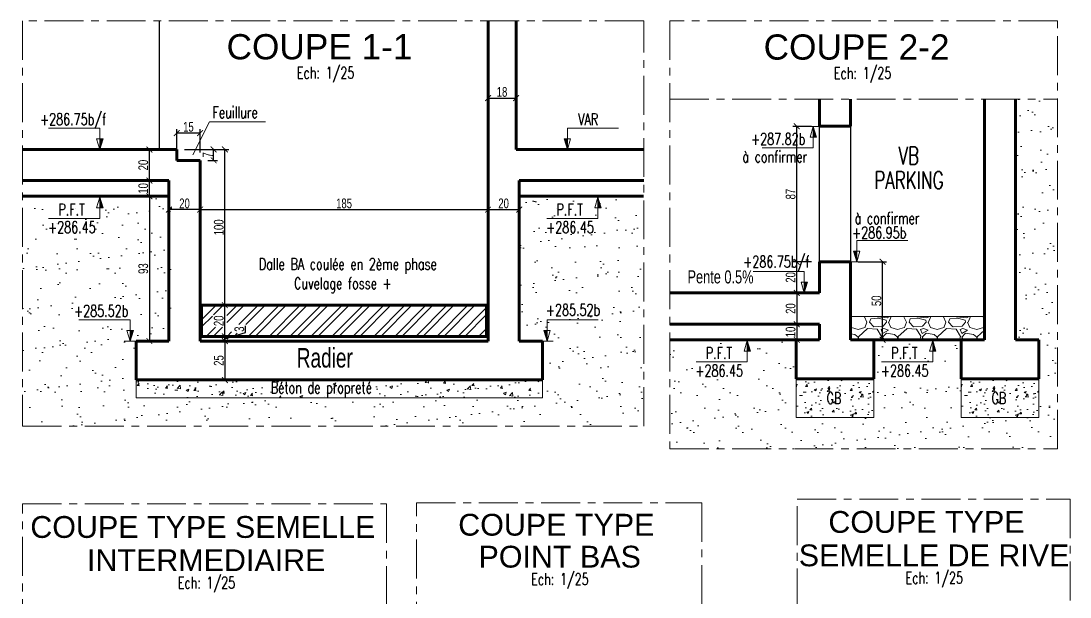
# Model space of a CAD drawing. Header units: metres. Extents: x -12536 to 12621, y -17191 to 9596.
# Drawn here: x 9590 to 10264, y 2597 to 2967 of the extents above; entities that cross this region are included whole.
import ezdxf
from ezdxf.enums import TextEntityAlignment as Align

# ---------------------------------------------------------------- set-up
doc = ezdxf.new("R2010")
doc.units = ezdxf.units.M
doc.header["$MEASUREMENT"] = 0
doc.header["$PDMODE"] = 2
doc.header["$PDSIZE"] = 0.25
doc.linetypes.add('AXES', pattern=[2, 1.25, -0.25, 0.25, -0.25])
doc.linetypes.add('CACHE2', pattern=[4.7625, 3.175, -1.5875])
for name, color, linetype, lineweight in [('B-AXE', 1, 'AXES', 13), ('B-CAC', 5, 'CACHE2', 9), ('B-COT', 1, 'Continuous', 18), ('B-HAC', 8, 'Continuous', 9), ('B-T-VUE', 3, 'Continuous', 30), ('B-TEXTE pentes', 3, 'Continuous', 25), ('B-TITRE', 7, 'Continuous', 40), ('B-TITRE SEMELLE', 7, 'Continuous', 30), ('B-TXT', 3, 'Continuous', 30), ('B-VOILE-BA', 7, 'Continuous', 60), ('COTATION', 1, 'Continuous', 18)]:
    doc.layers.add(name, color=color, linetype=linetype, lineweight=lineweight)
doc.styles.add('TEXTE', font='arial.ttf', dxfattribs={"width": 0.7})
doc.styles.add('TEXTE50', font='romans.shx', dxfattribs={"width": 0.7, "height": 0.15})
doc.styles.add('TITRE50', font='arial.ttf', dxfattribs={"height": 0.3})
doc.dimstyles.new('COT25CMm', dxfattribs={"dimscale": 0.5, "dimtxt": 12.5, "dimasz": 7.5, "dimexe": 5, "dimexo": 10, "dimgap": 1.5, "dimtad": 1, "dimdec": 1, "dimrnd": 0.5, "dimzin": 12, "dimdsep": 46, "dimtxsty": 'TEXTE', "dimblk1": 'ARCHTICK', "dimblk2": 'ARCHTICK', "dimsah": 1, "dimcen": 0, "dimdle": 0.75, "dimclrd": 1, "dimclre": 1, "dimclrt": 3, "dimadec": 0, "dimazin": 3, "dimtfac": 1, "dimtdec": 1, "dimtmove": 1, "dimatfit": 3, "dimldrblk": 'ARCHTICK', "dimfxl": 1, "dimtolj": 1, "dimtzin": 0, "dimarcsym": 0})

# ---------------------------------------------------------------- blocks, each defined once
blk = doc.blocks.new('niv00')
at = {"layer": 'B-COT'}
for p, q in [((481926.262, -520782.891), (481926.92, -520782.891)), ((481926.92, -520782.891), (481926.92, -520783.165)), ((481926.92, -520783.165), (481926.879, -520783.028)), ((481926.962, -520783.028), (481926.879, -520783.028)), ((481926.92, -520783.165), (481926.962, -520783.028)), ((481926.999, -520783.165), (481926.842, -520783.165))]:
    blk.add_line(p, q, dxfattribs=at)
blk.add_solid([(481926.962, -520783.028), (481926.92, -520783.028), (481926.92, -520783.165)], dxfattribs=at)
blk = doc.blocks.new('_ArchTick')
at = {"color": 0, "linetype": 'ByBlock', "const_width": 0.15}
blk.add_lwpolyline([(-0.5, -0.5), (0.5, 0.5)], dxfattribs=at)
blk = doc.blocks.new('*D557')
at = {"layer": 'B-COT', "color": 1, "lineweight": -2, "transparency": 16777216}
for p, q in [((9674.02, 2854.23), (9669.89, 2854.23)), ((9672.39, 2854.6), (9672.39, 2760.85)), ((9679.95, 2761.23), (9669.89, 2761.23))]:
    blk.add_line(p, q, dxfattribs=at)
at = {"layer": 'Defpoints', "color": 0, "transparency": 16777216}
for p in [(9679.02, 2854.23), (9672.39, 2761.23), (9684.95, 2761.23)]:
    blk.add_point(p, dxfattribs=at)
at = {"layer": 'B-COT', "color": 1, "lineweight": -2, "transparency": 16777216, "xscale": 3.75, "yscale": 3.75, "zscale": 3.75}
for p, rotation in [((9672.39, 2854.23), 90), ((9672.39, 2761.23), 270)]:
    blk.add_blockref('_ArchTick', p, dxfattribs=dict(at, rotation=rotation))
at = {"layer": 'B-COT', "color": 3, "transparency": 16777216, "insert": (9668.45, 2807.73), "char_height": 6.25, "attachment_point": 5, "rotation": 90, "style": 'TEXTE'}
blk.add_mtext('\\A1;93', dxfattribs=at)
blk = doc.blocks.new('*D558')
at = {"layer": 'B-COT', "color": 1, "lineweight": -2, "transparency": 16777216}
for p, q in [((9683.95, 2884.23), (9669.89, 2884.23)), ((9672.39, 2863.85), (9672.39, 2884.6)), ((9677.95, 2864.23), (9669.89, 2864.23))]:
    blk.add_line(p, q, dxfattribs=at)
at = {"layer": 'Defpoints', "color": 0, "transparency": 16777216}
for p in [(9672.39, 2884.23), (9688.95, 2884.23), (9682.95, 2864.23)]:
    blk.add_point(p, dxfattribs=at)
at = {"layer": 'B-COT', "color": 1, "lineweight": -2, "transparency": 16777216, "xscale": 3.75, "yscale": 3.75, "zscale": 3.75}
for p, rotation in [((9672.39, 2884.23), 90), ((9672.39, 2864.23), 270)]:
    blk.add_blockref('_ArchTick', p, dxfattribs=dict(at, rotation=rotation))
at = {"layer": 'B-COT', "color": 3, "transparency": 16777216, "insert": (9668.45, 2874.23), "char_height": 6.25, "attachment_point": 5, "rotation": 90, "style": 'TEXTE'}
blk.add_mtext('\\A1;20', dxfattribs=at)
blk = doc.blocks.new('*D559')
at = {"layer": 'B-COT', "color": 1, "lineweight": -2, "transparency": 16777216}
for p, q in [((9694.95, 2884.23), (9723.4, 2884.23)), ((9720.9, 2783.85), (9720.9, 2884.6)), ((9713.79, 2784.23), (9723.4, 2784.23))]:
    blk.add_line(p, q, dxfattribs=at)
at = {"layer": 'Defpoints', "color": 0, "transparency": 16777216}
for p in [(9689.95, 2884.23), (9720.9, 2884.23), (9708.79, 2784.23)]:
    blk.add_point(p, dxfattribs=at)
at = {"layer": 'B-COT', "color": 1, "lineweight": -2, "transparency": 16777216, "xscale": 3.75, "yscale": 3.75, "zscale": 3.75}
for p, rotation in [((9720.9, 2884.23), 90), ((9720.9, 2784.23), 270)]:
    blk.add_blockref('_ArchTick', p, dxfattribs=dict(at, rotation=rotation))
at = {"layer": 'B-COT', "color": 3, "transparency": 16777216, "insert": (9716.96, 2834.23), "char_height": 6.25, "attachment_point": 5, "rotation": 90, "style": 'TEXTE'}
blk.add_mtext('\\A1;100', dxfattribs=at)
blk = doc.blocks.new('*D560')
at = {"layer": 'B-COT', "color": 1, "lineweight": -2, "transparency": 16777216}
for p, q in [((9734.11, 2766.69), (9734.11, 2771.05)), ((9710.95, 2764.23), (9723.4, 2764.23)), ((9720.9, 2762.73), (9734.11, 2766.69)), ((9720.9, 2760.85), (9720.9, 2764.6)), ((9709.95, 2761.23), (9723.4, 2761.23))]:
    blk.add_line(p, q, dxfattribs=at)
at = {"layer": 'Defpoints', "color": 0, "transparency": 16777216}
for p in [(9705.95, 2764.23), (9720.9, 2764.23), (9704.95, 2761.23)]:
    blk.add_point(p, dxfattribs=at)
at = {"layer": 'B-COT', "color": 1, "lineweight": -2, "transparency": 16777216, "xscale": 3.75, "yscale": 3.75, "zscale": 3.75}
for p, rotation in [((9720.9, 2764.23), 90), ((9720.9, 2761.23), 270)]:
    blk.add_blockref('_ArchTick', p, dxfattribs=dict(at, rotation=rotation))
at = {"layer": 'B-COT', "color": 3, "transparency": 16777216, "insert": (9730.17, 2768.87), "char_height": 6.25, "attachment_point": 5, "rotation": 90, "style": 'TEXTE'}
blk.add_mtext('\\A1;3', dxfattribs=at)
blk = doc.blocks.new('*D561')
at = {"layer": 'B-COT', "color": 1, "lineweight": -2, "transparency": 16777216}
for p, q in [((9713.79, 2784.23), (9723.4, 2784.23)), ((9720.9, 2763.85), (9720.9, 2784.6)), ((9710.95, 2764.23), (9723.4, 2764.23))]:
    blk.add_line(p, q, dxfattribs=at)
at = {"layer": 'Defpoints', "color": 0, "transparency": 16777216}
for p in [(9708.79, 2784.23), (9720.9, 2784.23), (9705.95, 2764.23)]:
    blk.add_point(p, dxfattribs=at)
at = {"layer": 'B-COT', "color": 1, "lineweight": -2, "transparency": 16777216, "xscale": 3.75, "yscale": 3.75, "zscale": 3.75}
for p, rotation in [((9720.9, 2784.23), 90), ((9720.9, 2764.23), 270)]:
    blk.add_blockref('_ArchTick', p, dxfattribs=dict(at, rotation=rotation))
at = {"layer": 'B-COT', "color": 3, "transparency": 16777216, "insert": (9716.96, 2774.23), "char_height": 6.25, "attachment_point": 5, "rotation": 90, "style": 'TEXTE'}
blk.add_mtext('\\A1;20', dxfattribs=at)
blk = doc.blocks.new('*D562')
at = {"layer": 'B-COT', "color": 1, "lineweight": -2, "transparency": 16777216}
for p, q in [((9709.95, 2761.23), (9723.4, 2761.23)), ((9720.9, 2761.6), (9720.9, 2735.85)), ((9668.95, 2736.23), (9723.4, 2736.23))]:
    blk.add_line(p, q, dxfattribs=at)
at = {"layer": 'Defpoints', "color": 0, "transparency": 16777216}
for p in [(9704.95, 2761.23), (9663.95, 2736.23), (9720.9, 2736.23)]:
    blk.add_point(p, dxfattribs=at)
at = {"layer": 'B-COT', "color": 1, "lineweight": -2, "transparency": 16777216, "xscale": 3.75, "yscale": 3.75, "zscale": 3.75}
for p, rotation in [((9720.9, 2761.23), 90), ((9720.9, 2736.23), 270)]:
    blk.add_blockref('_ArchTick', p, dxfattribs=dict(at, rotation=rotation))
at = {"layer": 'B-COT', "color": 3, "transparency": 16777216, "insert": (9716.96, 2748.73), "char_height": 6.25, "attachment_point": 5, "rotation": 90, "style": 'TEXTE'}
blk.add_mtext('\\A1;25', dxfattribs=at)
blk = doc.blocks.new('*D563')
at = {"layer": 'B-COT', "color": 1, "lineweight": -2, "transparency": 16777216}
for p, q in [((9889.95, 2855.49), (9889.95, 2843.13)), ((9704.57, 2845.63), (9890.32, 2845.63)), ((9704.95, 2850.63), (9704.95, 2848.13))]:
    blk.add_line(p, q, dxfattribs=at)
at = {"layer": 'Defpoints', "color": 0, "transparency": 16777216}
for p in [(9889.95, 2860.49), (9704.95, 2845.63), (9889.95, 2845.63)]:
    blk.add_point(p, dxfattribs=at)
at = {"layer": 'B-COT', "color": 1, "lineweight": -2, "transparency": 16777216, "xscale": 3.75, "yscale": 3.75, "zscale": 3.75, "rotation": 180}
blk.add_blockref('_ArchTick', (9704.95, 2845.63), dxfattribs=at)
at = {"layer": 'B-COT', "color": 1, "lineweight": -2, "transparency": 16777216, "xscale": 3.75, "yscale": 3.75, "zscale": 3.75}
blk.add_blockref('_ArchTick', (9889.95, 2845.63), dxfattribs=at)
at = {"layer": 'B-COT', "color": 3, "transparency": 16777216, "insert": (9797.45, 2849.57), "char_height": 6.25, "attachment_point": 5, "style": 'TEXTE'}
blk.add_mtext('\\A1;185', dxfattribs=at)
blk = doc.blocks.new('*D564')
at = {"layer": 'B-COT', "color": 1, "lineweight": -2, "transparency": 16777216}
for p, q in [((9705.32, 2845.63), (9684.57, 2845.63)), ((9684.95, 2845.4), (9684.95, 2848.13)), ((9704.95, 2850.63), (9704.95, 2848.13))]:
    blk.add_line(p, q, dxfattribs=at)
at = {"layer": 'Defpoints', "color": 0, "transparency": 16777216}
for p in [(9684.95, 2845.63), (9704.95, 2845.63), (9684.95, 2840.4)]:
    blk.add_point(p, dxfattribs=at)
at = {"layer": 'B-COT', "color": 1, "lineweight": -2, "transparency": 16777216, "xscale": 3.75, "yscale": 3.75, "zscale": 3.75, "rotation": 180}
blk.add_blockref('_ArchTick', (9684.95, 2845.63), dxfattribs=at)
at = {"layer": 'B-COT', "color": 1, "lineweight": -2, "transparency": 16777216, "xscale": 3.75, "yscale": 3.75, "zscale": 3.75}
blk.add_blockref('_ArchTick', (9704.95, 2845.63), dxfattribs=at)
at = {"layer": 'B-COT', "color": 3, "transparency": 16777216, "insert": (9694.95, 2849.57), "char_height": 6.25, "attachment_point": 5, "style": 'TEXTE'}
blk.add_mtext('\\A1;20', dxfattribs=at)
blk = doc.blocks.new('*D565')
at = {"layer": 'B-COT', "color": 1, "lineweight": -2, "transparency": 16777216}
for p, q in [((9889.95, 2922.21), (9889.95, 2919.71)), ((9907.95, 2922.95), (9907.95, 2914.71)), ((9889.57, 2917.21), (9908.32, 2917.21))]:
    blk.add_line(p, q, dxfattribs=at)
at = {"layer": 'Defpoints', "color": 0, "transparency": 16777216}
for p in [(9907.95, 2927.95), (9889.95, 2917.21), (9907.95, 2917.21)]:
    blk.add_point(p, dxfattribs=at)
at = {"layer": 'B-COT', "color": 1, "lineweight": -2, "transparency": 16777216, "xscale": 3.75, "yscale": 3.75, "zscale": 3.75, "rotation": 180}
blk.add_blockref('_ArchTick', (9889.95, 2917.21), dxfattribs=at)
at = {"layer": 'B-COT', "color": 1, "lineweight": -2, "transparency": 16777216, "xscale": 3.75, "yscale": 3.75, "zscale": 3.75}
blk.add_blockref('_ArchTick', (9907.95, 2917.21), dxfattribs=at)
at = {"layer": 'B-COT', "color": 3, "transparency": 16777216, "insert": (9898.95, 2921.16), "char_height": 6.25, "attachment_point": 5, "style": 'TEXTE'}
blk.add_mtext('\\A1;18', dxfattribs=at)
blk = doc.blocks.new('*D649')
at = {"layer": 'B-COT', "color": 1, "lineweight": -2, "transparency": 16777216}
for p, q in [((9694.95, 2884.23), (9716.17, 2884.23)), ((9713.67, 2876.85), (9713.67, 2884.6)), ((9709.95, 2877.23), (9716.17, 2877.23))]:
    blk.add_line(p, q, dxfattribs=at)
at = {"layer": 'Defpoints', "color": 0, "transparency": 16777216}
for p in [(9689.95, 2884.23), (9713.67, 2884.23), (9704.95, 2877.23)]:
    blk.add_point(p, dxfattribs=at)
at = {"layer": 'B-COT', "color": 1, "lineweight": -2, "transparency": 16777216, "xscale": 3.75, "yscale": 3.75, "zscale": 3.75}
for p, rotation in [((9713.67, 2884.23), 90), ((9713.67, 2877.23), 270)]:
    blk.add_blockref('_ArchTick', p, dxfattribs=dict(at, rotation=rotation))
at = {"layer": 'B-COT', "color": 3, "transparency": 16777216, "insert": (9709.8, 2880.73), "char_height": 6.25, "attachment_point": 5, "rotation": 90, "style": 'TEXTE'}
blk.add_mtext('\\A1;7', dxfattribs=at)
blk = doc.blocks.new('*D650')
at = {"layer": 'B-COT', "color": 1, "lineweight": -2, "transparency": 16777216}
for p, q in [((9705.32, 2894.78), (9689.57, 2894.78)), ((9689.95, 2882.23), (9689.95, 2897.28)), ((9704.95, 2882.23), (9704.95, 2897.28))]:
    blk.add_line(p, q, dxfattribs=at)
at = {"layer": 'Defpoints', "color": 0, "transparency": 16777216}
for p in [(9689.95, 2894.78), (9689.95, 2877.23), (9704.95, 2877.23)]:
    blk.add_point(p, dxfattribs=at)
at = {"layer": 'B-COT', "color": 1, "lineweight": -2, "transparency": 16777216, "xscale": 3.75, "yscale": 3.75, "zscale": 3.75, "rotation": 180}
blk.add_blockref('_ArchTick', (9689.95, 2894.78), dxfattribs=at)
at = {"layer": 'B-COT', "color": 1, "lineweight": -2, "transparency": 16777216, "xscale": 3.75, "yscale": 3.75, "zscale": 3.75}
blk.add_blockref('_ArchTick', (9704.95, 2894.78), dxfattribs=at)
at = {"layer": 'B-COT', "color": 3, "transparency": 16777216, "insert": (9697.45, 2898.72), "char_height": 6.25, "attachment_point": 5, "style": 'TEXTE'}
blk.add_mtext('\\A1;15', dxfattribs=at)
blk = doc.blocks.new('*D651')
at = {"layer": 'B-COT', "color": 1, "lineweight": -2, "transparency": 16777216}
for p, q in [((10097.86, 2812.08), (10085.81, 2812.08)), ((10088.31, 2791.71), (10088.31, 2812.46)), ((10097.36, 2792.08), (10085.81, 2792.08))]:
    blk.add_line(p, q, dxfattribs=at)
at = {"layer": 'Defpoints', "color": 0, "transparency": 16777216}
for p in [(10088.31, 2812.08), (10102.86, 2812.08), (10102.36, 2792.08)]:
    blk.add_point(p, dxfattribs=at)
at = {"layer": 'B-COT', "color": 1, "lineweight": -2, "transparency": 16777216, "xscale": 3.75, "yscale": 3.75, "zscale": 3.75}
for p, rotation in [((10088.31, 2812.08), 90), ((10088.31, 2792.08), 270)]:
    blk.add_blockref('_ArchTick', p, dxfattribs=dict(at, rotation=rotation))
at = {"layer": 'B-COT', "color": 3, "transparency": 16777216, "insert": (10084.37, 2802.08), "char_height": 6.25, "attachment_point": 5, "rotation": 90, "style": 'TEXTE'}
blk.add_mtext('\\A1;20', dxfattribs=at)
blk = doc.blocks.new('*D652')
at = {"layer": 'B-COT', "color": 1, "lineweight": -2, "transparency": 16777216}
for p, q in [((10097.86, 2899.08), (10085.81, 2899.08)), ((10088.31, 2811.71), (10088.31, 2899.46)), ((10097.86, 2812.08), (10085.81, 2812.08))]:
    blk.add_line(p, q, dxfattribs=at)
at = {"layer": 'Defpoints', "color": 0, "transparency": 16777216}
for p in [(10088.31, 2899.08), (10102.86, 2899.08), (10102.86, 2812.08)]:
    blk.add_point(p, dxfattribs=at)
at = {"layer": 'B-COT', "color": 1, "lineweight": -2, "transparency": 16777216, "xscale": 3.75, "yscale": 3.75, "zscale": 3.75}
for p, rotation in [((10088.31, 2899.08), 90), ((10088.31, 2812.08), 270)]:
    blk.add_blockref('_ArchTick', p, dxfattribs=dict(at, rotation=rotation))
at = {"layer": 'B-COT', "color": 3, "transparency": 16777216, "insert": (10084.37, 2855.58), "char_height": 6.25, "attachment_point": 5, "rotation": 90, "style": 'TEXTE'}
blk.add_mtext('\\A1;87', dxfattribs=at)
blk = doc.blocks.new('*D653')
at = {"layer": 'B-COT', "color": 1, "lineweight": -2, "transparency": 16777216}
for p, q in [((9909.95, 2856.92), (9909.95, 2843.13)), ((9889.57, 2845.63), (9910.32, 2845.63)), ((9889.95, 2850.63), (9889.95, 2848.13))]:
    blk.add_line(p, q, dxfattribs=at)
at = {"layer": 'Defpoints', "color": 0, "transparency": 16777216}
for p in [(9909.95, 2861.92), (9889.95, 2845.63), (9909.95, 2845.63)]:
    blk.add_point(p, dxfattribs=at)
at = {"layer": 'B-COT', "color": 1, "lineweight": -2, "transparency": 16777216, "xscale": 3.75, "yscale": 3.75, "zscale": 3.75, "rotation": 180}
blk.add_blockref('_ArchTick', (9889.95, 2845.63), dxfattribs=at)
at = {"layer": 'B-COT', "color": 1, "lineweight": -2, "transparency": 16777216, "xscale": 3.75, "yscale": 3.75, "zscale": 3.75}
blk.add_blockref('_ArchTick', (9909.95, 2845.63), dxfattribs=at)
at = {"layer": 'B-COT', "color": 3, "transparency": 16777216, "insert": (9899.95, 2849.57), "char_height": 6.25, "attachment_point": 5, "style": 'TEXTE'}
blk.add_mtext('\\A1;20', dxfattribs=at)
blk = doc.blocks.new('*D638')
at = {"layer": 'B-COT', "color": 1, "lineweight": -2, "transparency": 16777216}
for p, q in [((10127.86, 2812.08), (10145.95, 2812.08)), ((10143.45, 2761.71), (10143.45, 2812.46)), ((10142.86, 2762.08), (10145.95, 2762.08))]:
    blk.add_line(p, q, dxfattribs=at)
at = {"layer": 'Defpoints', "color": 0, "transparency": 16777216}
for p in [(10122.86, 2812.08), (10143.45, 2812.08), (10137.86, 2762.08)]:
    blk.add_point(p, dxfattribs=at)
at = {"layer": 'B-COT', "color": 1, "lineweight": -2, "transparency": 16777216, "xscale": 3.75, "yscale": 3.75, "zscale": 3.75}
for p, rotation in [((10143.45, 2812.08), 90), ((10143.45, 2762.08), 270)]:
    blk.add_blockref('_ArchTick', p, dxfattribs=dict(at, rotation=rotation))
at = {"layer": 'B-COT', "color": 3, "transparency": 16777216, "insert": (10139.51, 2787.08), "char_height": 6.25, "attachment_point": 5, "rotation": 90, "style": 'TEXTE'}
blk.add_mtext('\\A1;50', dxfattribs=at)
blk = doc.blocks.new('*D639')
at = {"layer": 'B-COT', "color": 1, "lineweight": -2, "transparency": 16777216}
for p, q in [((9672.39, 2853.85), (9672.39, 2864.6)), ((9675.09, 2864.23), (9669.89, 2864.23)), ((9674.02, 2854.23), (9669.89, 2854.23))]:
    blk.add_line(p, q, dxfattribs=at)
at = {"layer": 'Defpoints', "color": 0, "transparency": 16777216}
for p in [(9672.39, 2864.23), (9680.09, 2864.23), (9679.02, 2854.23)]:
    blk.add_point(p, dxfattribs=at)
at = {"layer": 'B-COT', "color": 1, "lineweight": -2, "transparency": 16777216, "xscale": 3.75, "yscale": 3.75, "zscale": 3.75}
for p, rotation in [((9672.39, 2864.23), 90), ((9672.39, 2854.23), 270)]:
    blk.add_blockref('_ArchTick', p, dxfattribs=dict(at, rotation=rotation))
at = {"layer": 'B-COT', "color": 3, "transparency": 16777216, "insert": (9668.45, 2859.23), "char_height": 6.25, "attachment_point": 5, "rotation": 90, "style": 'TEXTE'}
blk.add_mtext('\\A1;10', dxfattribs=at)
blk = doc.blocks.new('*D640')
at = {"layer": 'B-COT', "color": 1, "lineweight": -2, "transparency": 16777216}
for p, q in [((10097.36, 2792.08), (10085.81, 2792.08)), ((10088.31, 2792.46), (10088.31, 2771.71)), ((10088.53, 2772.08), (10085.81, 2772.08))]:
    blk.add_line(p, q, dxfattribs=at)
at = {"layer": 'Defpoints', "color": 0, "transparency": 16777216}
for p in [(10102.36, 2792.08), (10088.31, 2772.08), (10093.53, 2772.08)]:
    blk.add_point(p, dxfattribs=at)
at = {"layer": 'B-COT', "color": 1, "lineweight": -2, "transparency": 16777216, "xscale": 3.75, "yscale": 3.75, "zscale": 3.75}
for p, rotation in [((10088.31, 2792.08), 90), ((10088.31, 2772.08), 270)]:
    blk.add_blockref('_ArchTick', p, dxfattribs=dict(at, rotation=rotation))
at = {"layer": 'B-COT', "color": 3, "transparency": 16777216, "insert": (10084.37, 2782.08), "char_height": 6.25, "attachment_point": 5, "rotation": 90, "style": 'TEXTE'}
blk.add_mtext('\\A1;20', dxfattribs=at)
blk = doc.blocks.new('*D641')
at = {"layer": 'B-COT', "color": 1, "lineweight": -2, "transparency": 16777216}
for p, q in [((10088.53, 2772.08), (10085.81, 2772.08)), ((10088.31, 2772.46), (10088.31, 2761.71)), ((10091.76, 2762.08), (10085.81, 2762.08))]:
    blk.add_line(p, q, dxfattribs=at)
at = {"layer": 'Defpoints', "color": 0, "transparency": 16777216}
for p in [(10093.53, 2772.08), (10088.31, 2762.08), (10096.76, 2762.08)]:
    blk.add_point(p, dxfattribs=at)
at = {"layer": 'B-COT', "color": 1, "lineweight": -2, "transparency": 16777216, "xscale": 3.75, "yscale": 3.75, "zscale": 3.75}
for p, rotation in [((10088.31, 2772.08), 90), ((10088.31, 2762.08), 270)]:
    blk.add_blockref('_ArchTick', p, dxfattribs=dict(at, rotation=rotation))
at = {"layer": 'B-COT', "color": 3, "transparency": 16777216, "insert": (10084.37, 2767.08), "char_height": 6.25, "attachment_point": 5, "rotation": 90, "style": 'TEXTE'}
blk.add_mtext('\\A1;10', dxfattribs=at)

msp = doc.modelspace()

# ---------------------------------------------------------------- hatches: boundary and pattern name
at = {"layer": 'B-HAC', "linetype": 'ByBlock'}
h = msp.add_hatch(dxfattribs=at)
h.set_pattern_fill('AR-SAND', color=256, scale=0.4)
h.set_pattern_definition([(37.5, (-105362.189, -7508.869), (-0.6400125, 19.5765295), [0, -15.4432, 0, -17.272, 0, -16.51]), (7.5, (-105362.19, -7508.87), (17.9809313, 28.673004), [0, -8.3312, 0, -13.9192, 0, -5.334]), (327.5, (-105374.686, -7508.87), (31.6396948, 0.0574874), [0, -5.08, 0, -18.288, 0, -23.876]), (317.5, (-105374.686, -7508.87), (30.542258, 8.917173), [0, -2.54, 0, -11.9888, 0, -13.716])])
h.paths.add_polyline_path([(10255.874, 2916.63), (10228.863, 2916.63), (10228.863, 2762.083), (10243.863, 2762.083), (10243.863, 2737.083), (10243.863, 2712.083), (10193.863, 2712.083), (10193.863, 2737.083), (10193.863, 2762.083), (10137.863, 2762.083), (10137.863, 2737.083), (10137.863, 2712.083), (10087.863, 2712.083), (10087.863, 2737.083), (10087.863, 2762.083), (10006.793, 2762.083), (10006.793, 2692.03), (10255.874, 2692.03)])
h.paths.add_polyline_path([(10141.476, 2736.56), (10182.476, 2736.56), (10182.476, 2747.81), (10141.476, 2747.81)], flags=16)
h.paths.add_polyline_path([(10148.143, 2747.911), (10169.393, 2747.911), (10169.393, 2759.161), (10148.143, 2759.161)], flags=16)
h.paths.add_polyline_path([(10022.31, 2736.56), (10063.31, 2736.56), (10063.31, 2747.81), (10022.31, 2747.81)], flags=16)
h.paths.add_polyline_path([(10028.976, 2747.911), (10050.226, 2747.911), (10050.226, 2759.161), (10028.976, 2759.161)], flags=16)
h = msp.add_hatch(dxfattribs=at)
h.set_pattern_fill('AR-SAND', color=256, scale=0.4)
h.set_pattern_definition([(37.5, (-105345.902, -7431.224), (-0.6400125, 19.5765295), [0, -15.4432, 0, -17.272, 0, -16.51]), (7.5, (-105345.902, -7431.224), (17.9809313, 28.673004), [0, -8.3312, 0, -13.9192, 0, -5.334]), (327.5, (-105358.4, -7431.224), (31.6396948, 0.0574874), [0, -5.08, 0, -18.288, 0, -23.876]), (317.5, (-105358.4, -7431.224), (30.542258, 8.917173), [0, -2.54, 0, -11.9888, 0, -13.716])])
h.paths.add_polyline_path([(9989.957, 2854.228), (9909.946, 2854.228), (9909.946, 2761.228), (9924.946, 2761.228), (9924.864, 2724.797), (9664.028, 2724.61), (9663.946, 2761.228), (9686.946, 2761.228), (9686.946, 2853.7), (9590.876, 2853.7), (9590.876, 2706.56), (9989.957, 2706.56)])
h.paths.add_polyline_path([(9662.083, 2768.086), (9657.931, 2768.086), (9660.007, 2761.228)], flags=16)
h.paths.add_polyline_path([(9673.855, 2794.637), (9673.846, 2809.318), (9664.901, 2809.376), (9664.91, 2794.696)], flags=16)
h.paths.add_polyline_path([(9623.091, 2772.04), (9663.398, 2772.04), (9663.398, 2788.25), (9623.091, 2788.25)], flags=16)
at = {"layer": 'B-HAC'}
h = msp.add_hatch(dxfattribs=at)
h.set_pattern_fill('ANSI32', color=256)
h.set_pattern_definition([(45, (-53176.755, 94868.899), (-6.7351921, 6.7351921), []), (45, (-53172.265, 94868.899), (-6.7351921, 6.7351921), [])])
h.paths.add_polyline_path([(9705.946, 2784.228), (9888.946, 2784.228), (9888.946, 2764.228), (9705.946, 2764.228)])
h.paths.add_polyline_path([(9725.108, 2766.313), (9725.183, 2771.821), (9735.526, 2771.821), (9735.452, 2766.313)], flags=16)
h.paths.add_polyline_path([(9712.951, 2770.222), (9712.906, 2778.055), (9722.178, 2778.081), (9722.223, 2770.248)], flags=16)
h = msp.add_hatch(dxfattribs=at)
h.set_pattern_fill('GRAVEL', color=256)
h.set_pattern_definition([(228.0127875, (-105322.559, -7462.9692), (-203.200000016, -228.599999986), [3.4172144, -338.3048364]), (184.969741, (-105324.845, -7465.5092), (304.799999879, 25.400001447), [5.864047, -580.540489]), (132.5104471, (-105330.687, -7466.0172), (254.000000107, -279.399999902), [4.134815, -409.347228]), (267.273689, (-105340.593, -7472.3672), (25.400000053, 507.999999997), [5.340045, -528.664374]), (292.8336542, (-105340.847, -7477.7012), (-127.00000001, 304.799999996), [5.236337, -518.3980775]), (357.273689, (-105338.815, -7482.5272), (-507.999999997, 25.400000053), [5.340045, -528.664374]), (37.6942405, (-105333.481, -7482.7812), (-330.199999985, -254.000000019), [7.0619366, -699.131153]), (72.2553284, (-105327.893, -7478.4632), (177.800000048, 558.799999985), [6.667195, -660.052566]), (121.4295656, (-105325.861, -7472.1132), (-203.200000029, 330.199999982), [5.35813, -530.455457]), (175.2363583, (-105328.655, -7467.5412), (279.399999996, -25.400000044), [6.117133, -299.7393695]), (222.3974378, (-105334.751, -7467.03316), (-304.79999999, -279.4000000106), [7.910779, -783.167725]), (138.8140748, (-105315.447, -7472.6212), (-177.79999999, 152.40000001), [2.7000454, -267.305658]), (171.4692344, (-105317.479, -7470.8432), (330.200000009, -50.799999942), [5.13682, -508.54639]), (225, (-105322.559, -7470.081), (-4e-15, -25.4), [3.5920934, -32.328931]), (203.1985905, (-105324.337, -7467.033), (127, 50.79999999), [1.934413, -191.5062237]), (291.8014095, (-105326.115, -7467.795), (-25.4, 76.2), [2.735656, -134.04753]), (30.9637565, (-105325.099, -7470.335), (76.2, 50.8), [4.4431966, -143.6629815]), (161.565051, (-105321.289, -7468.049), (50.8, -25.4), [3.2128714, -77.108981]), (16.3895403, (-105340.847, -7467.7952), (254, 76.2), [4.50088, -445.588267]), (70.346176, (-105336.529, -7466.5252), (-101.60000001, -279.399999997), [3.7759894, -373.822157]), (293.1985905, (-105321.289, -7462.969), (-50.79999999, 127), [3.868801, -189.571836]), (343.6104597, (-105319.765, -7466.5252), (-254.000000005, 76.199999982), [4.50088, -445.588267]), (339.4439548, (-105340.847, -7483.5432), (-127, 50.8), [4.340352, -212.677343]), (294.7751406, (-105336.783, -7485.0672), (-127.00000015, 279.39999993), [3.636721, -360.035934]), (66.8014095, (-105321.035, -7488.369), (50.79999999, 127), [3.868801, -189.571836]), (17.3540246, (-105319.511, -7484.8132), (-330.199999993, -101.600000021), [4.2578274, -421.52376]), (69.4439548, (-105333.481, -7488.3692), (-50.8, -127), [2.170176, -214.847519]), (101.3099325, (-105322.559, -7488.369), (-25.4, 101.6), [1.295146, -128.2199496]), (165.9637565, (-105322.813, -7487.099), (76.2, -25.4), [5.236337, -99.490546]), (186.009006, (-105327.893, -7485.8292), (253.999999999, 25.400000013), [4.85267, -480.4136486]), (303.6900675, (-105325.099, -7472.621), (-25.4, 50.8), [3.663239, -87.9177636]), (353.1572266, (-105323.067, -7475.6692), (431.800000003, -50.799999977), [6.3955676, -633.1600907]), (60.945396, (-105316.717, -7476.4312), (-101.600000003, -177.8), [2.6150824, -258.893923]), (90, (-105315.447, -7474.145), (-25.4, 25.4), [1.524, -23.876]), (120.2564372, (-105328.401, -7485.0672), (101.599999988, -177.800000007), [3.5286696, -349.339408]), (48.0127875, (-105330.179, -7482.0192), (203.200000017, 228.599999985), [6.834429, -334.887622]), (0, (-105325.607, -7476.94), (25.4, 25.4), [6.604, -18.796]), (325.3048465, (-105319.003, -7476.9392), (254.000000096, -177.799999863), [4.0160956, -397.593167]), (254.054604, (-105315.701, -7479.225), (-25.4, -101.6), [3.698291, -181.2165004]), (207.6459754, (-105316.717, -7482.7812), (-482.600000018, -253.999999966), [6.021451, -596.124644]), (175.4260787, (-105322.051, -7485.5752), (-330.2, 25.4), [6.3702946, -630.6584646])])
h.paths.add_polyline_path([(10208.863, 2777.083), (10122.863, 2777.083), (10122.863, 2762.083), (10137.863, 2762.083), (10193.863, 2762.083), (10208.863, 2762.083)])
h = msp.add_hatch(dxfattribs=at)
h.set_pattern_fill('AR-CONC', color=256, scale=2)
h.set_pattern_definition([(50, (-1827.278, 65140.243), (14.3452037, -1.2550427), [1.5, -16.5]), (355, (-1827.278, 65140.243), (-2.7750267, 15.0438427), [1.2, -13.2]), (100.451444, (-1826.083, 65140.138), (11.570177, 13.7887998), [1.274804, -14.0228422]), (46.1842, (-1827.278, 65144.243), (21.3448266, -3.3103856), [2.25, -24.75]), (96.635635, (-1825.5, 65143.967), (18.693239, 19.482372), [1.912207, -21.034275]), (351.184164, (-1827.278, 65144.243), (18.693239, 19.482372), [1.8, -19.8]), (21, (-1825.278, 65143.243), (11.938141, -8.0523778), [1.5, -16.5]), (326, (-1825.278, 65143.243), (4.8663066, 14.503001), [1.2, -13.2]), (71.451445, (-1824.283, 65142.572), (16.8044475, 6.450623), [1.2748038, -14.0228422]), (37.5, (-1827.278, 65140.243), (0.2431971, 6.65787708), [0, -13.04, 0, -13.4, 0, -13.25]), (7.5, (-1827.278, 65140.243), (5.26139075, 7.8882342), [0, -7.64, 0, -12.74, 0, -5.05]), (327.5, (-1831.738, 65140.243), (10.67644872, -0.45109743), [0, -5, 0, -15.6, 0, -20.7]), (317.5, (-1833.738, 65140.243), (11.6637234, 2.0020996), [0, -6.5, 0, -10.36, 0, -14.7])])
h.paths.add_polyline_path([(10087.855, 2712.083), (10137.871, 2712.083), (10137.832, 2737.083), (10087.863, 2737.083)])
h = msp.add_hatch(dxfattribs=at)
h.set_pattern_fill('AR-CONC', color=256, scale=2)
h.set_pattern_definition([(50, (-1721.278, 65140.243), (14.3452037, -1.2550427), [1.5, -16.5]), (355, (-1721.278, 65140.243), (-2.7750267, 15.0438427), [1.2, -13.2]), (100.451444, (-1720.083, 65140.138), (11.570177, 13.7887998), [1.274804, -14.0228422]), (46.1842, (-1721.278, 65144.243), (21.3448266, -3.3103856), [2.25, -24.75]), (96.635635, (-1719.5, 65143.967), (18.693239, 19.482372), [1.912207, -21.034275]), (351.184164, (-1721.278, 65144.243), (18.693239, 19.482372), [1.8, -19.8]), (21, (-1719.278, 65143.243), (11.938141, -8.0523778), [1.5, -16.5]), (326, (-1719.278, 65143.243), (4.8663066, 14.503001), [1.2, -13.2]), (71.451445, (-1718.283, 65142.572), (16.8044475, 6.450623), [1.2748038, -14.0228422]), (37.5, (-1721.278, 65140.243), (0.2431971, 6.65787708), [0, -13.04, 0, -13.4, 0, -13.25]), (7.5, (-1721.278, 65140.243), (5.26139075, 7.8882342), [0, -7.64, 0, -12.74, 0, -5.05]), (327.5, (-1725.738, 65140.243), (10.67644872, -0.45109743), [0, -5, 0, -15.6, 0, -20.7]), (317.5, (-1727.738, 65140.243), (11.6637234, 2.0020996), [0, -6.5, 0, -10.36, 0, -14.7])])
h.paths.add_polyline_path([(10193.855, 2712.083), (10243.871, 2712.083), (10243.832, 2737.083), (10193.863, 2737.083)])
h = msp.add_hatch(dxfattribs=at)
h.set_pattern_fill('AR-CONC', color=256, scale=0.1)
h.set_pattern_definition([(50, (-105345.902, -7431.224), (18.2184669, -1.5939086), [1.905, -20.955]), (355, (-105345.902, -7431.224), (-3.524342, 19.1056845), [1.524, -16.7640584]), (100.451445, (-105344.384, -7431.357), (14.6941247, 17.5117752), [1.619001, -17.8090245]), (46.1842, (-105345.902, -7426.144), (27.107904, -4.204233), [2.8575, -31.4325]), (96.635558, (-105343.643, -7426.495), (23.7404134, 24.7426125), [2.428502, -26.713561]), (351.18415, (-105345.902, -7426.144), (23.7404134, 24.7426125), [2.285997, -25.145973]), (21, (-105343.362, -7427.414), (15.1614391, -10.2265198), [1.905, -20.955]), (326, (-105343.362, -7427.414), (6.1802028, 18.4187966), [1.524, -16.764]), (71.451445, (-105342.099, -7428.266), (21.341642, 8.192277), [1.619001, -17.8089938]), (37.5, (-105345.9025, -7431.224), (0.30886033, 8.4555039), [0, -16.5608, 0, -17.018, 0, -16.8275]), (7.5, (-105345.9025, -7431.224), (6.68196625, 10.0180575), [0, -9.7028, 0, -16.1798, 0, -6.4135]), (327.5, (-105351.567, -7431.224), (13.5590595, -0.5728744), [0, -6.35, 0, -19.812, 0, -26.289]), (317.5, (-105354.107, -7431.224), (14.8129181, 2.5426491), [0, -8.255, 0, -13.1572, 0, -18.669])])
h.paths.add_polyline_path([(9924.946, 2736.228), (9663.946, 2736.228), (9663.946, 2724.704), (9924.946, 2724.704)])

# ---------------------------------------------------------------- linework, layer by layer
at = {"layer": 'B-AXE', "ltscale": 20}
msp.add_line((10006.793, 2916.63), (10255.874, 2916.63), dxfattribs=at)
for points in [[(9590.876, 2966.709), (9590.876, 2706.56), (9989.957, 2706.56), (9989.957, 2966.709)], [(10006.793, 2966.709), (10006.793, 2692.03), (10255.874, 2692.03), (10255.874, 2966.709)], [(9824.655, 2450.478), (9590.876, 2450.478), (9590.876, 2656.624), (9824.655, 2656.624)], [(10027.346, 2448.755), (9844.067, 2448.755), (9844.067, 2657.384), (10027.346, 2657.384)], [(10263.868, 2310.195), (10088.534, 2310.195), (10088.534, 2659.766), (10263.868, 2659.766)]]:
    msp.add_lwpolyline(points, close=True, dxfattribs=at)
at = {"layer": 'B-AXE', "linetype": 'ByBlock', "ltscale": 10}
msp.add_lwpolyline([(9700.22, 2880.868), (9710.974, 2902.01), (9746.988, 2902.01)], dxfattribs=at)
at = {"layer": 'B-CAC', "ltscale": 25, "const_width": 2}
for points in [[(9590.876, 2854.228), (9684.946, 2854.228)], [(9909.946, 2854.228), (9989.957, 2854.228)], [(10006.793, 2762.083), (10087.863, 2762.083)], [(10137.863, 2762.083), (10193.863, 2762.083)]]:
    msp.add_lwpolyline(points, dxfattribs=at)
at = {"layer": 'B-HAC'}
msp.add_line((10122.863, 2777.083), (10208.863, 2777.083), dxfattribs=at)
for points in [[(10087.863, 2737.083), (10137.863, 2737.083), (10137.863, 2712.083), (10087.863, 2712.083)], [(10193.863, 2737.083), (10243.863, 2737.083), (10243.863, 2712.083), (10193.863, 2712.083)], [(9663.946, 2736.228), (9924.946, 2736.228), (9924.946, 2724.704), (9663.946, 2724.704)]]:
    msp.add_lwpolyline(points, close=True, dxfattribs=at)
at = {"layer": 'B-T-VUE'}
for p, q in [((9678.946, 2884.228), (9678.946, 2966.709)), ((10102.863, 2812.083), (10102.863, 2899.083)), ((10122.863, 2899.083), (10122.863, 2812.083))]:
    msp.add_line(p, q, dxfattribs=at)
at = {"layer": 'B-VOILE-BA'}
for p, q in [((9907.946, 2884.228), (9907.946, 2966.709)), ((10102.863, 2899.083), (10102.863, 2916.63)), ((10122.863, 2899.083), (10122.863, 2916.63)), ((10208.863, 2916.63), (10208.863, 2762.083)), ((10228.863, 2916.63), (10228.863, 2762.083)), ((10102.863, 2899.083), (10122.863, 2899.083)), ((9590.876, 2884.228), (9689.946, 2884.228)), ((9689.946, 2884.228), (9689.946, 2877.228)), ((9989.957, 2884.228), (9907.946, 2884.228)), ((9689.946, 2877.228), (9704.946, 2877.228)), ((9704.946, 2877.228), (9704.946, 2761.228)), ((9590.876, 2864.228), (9684.946, 2864.228)), ((9684.946, 2864.228), (9684.946, 2761.228)), ((9989.957, 2864.228), (9909.946, 2864.228)), ((9909.946, 2761.228), (9909.946, 2864.228)), ((10102.863, 2812.083), (10122.863, 2812.083)), ((10102.863, 2812.083), (10102.863, 2792.083)), ((10122.863, 2812.083), (10122.863, 2762.083)), ((10006.793, 2792.083), (10102.863, 2792.083)), ((10006.793, 2772.083), (10102.863, 2772.083)), ((10102.863, 2772.083), (10102.863, 2762.083)), ((9684.946, 2761.228), (9663.946, 2761.228)), ((9663.946, 2761.228), (9663.946, 2736.228)), ((9924.946, 2761.228), (9909.946, 2761.228)), ((9924.946, 2736.228), (9924.946, 2761.228)), ((10087.863, 2762.083), (10087.863, 2737.083)), ((10102.863, 2762.083), (10087.863, 2762.083)), ((10122.863, 2762.083), (10137.863, 2762.083)), ((10137.863, 2762.083), (10137.863, 2737.083)), ((10193.863, 2762.083), (10193.863, 2737.083)), ((10208.863, 2762.083), (10193.863, 2762.083)), ((10228.863, 2762.083), (10243.863, 2762.083)), ((10243.863, 2762.083), (10243.863, 2737.083)), ((10087.863, 2737.083), (10137.863, 2737.083)), ((10243.863, 2737.083), (10193.863, 2737.083)), ((9663.946, 2736.228), (9924.946, 2736.228))]:
    msp.add_line(p, q, dxfattribs=at)
for points in [[(9889.946, 2761.228), (9889.946, 2867.228), (9889.946, 2966.709)], [(9889.946, 2761.228), (9704.946, 2761.228)]]:
    msp.add_lwpolyline(points, dxfattribs=at)
msp.add_lwpolyline([(9705.946, 2784.228), (9888.946, 2784.228), (9888.946, 2764.228), (9705.946, 2764.228)], close=True, dxfattribs=at)

# ---------------------------------------------------------------- block references
at = {"layer": 'COTATION', "xscale": -50.00000000000006, "yscale": 50.00000000000006, "zscale": 50.00000000000006, "rotation": 180}
for p in [(-24086247.1, -26036259.185), (-24086705.45, -26036304.567), (-24086385.421, -26036304.567), (-24086289.533, -26036396.712), (-24086170.367, -26036396.712)]:
    msp.add_blockref('niv00', p, dxfattribs=at)
at = {"layer": 'COTATION', "yscale": 50.00000000000006, "zscale": 50.00000000000006}
for p, xscale in [((-24086705.499, 26042042.495), 50.00000000000006), ((24106286.949, 26042042.495), -50.00000000000006), ((24106472.826, 26041970.35), -50.00000000000006), ((-24086252.901, 26041950.35), 50.00000000000006), ((-24086686.016, 26041919.495), 50.00000000000006), ((24106273.909, 26041919.495), -50.00000000000006)]:
    msp.add_blockref('niv00', p, dxfattribs=dict(at, xscale=xscale))

# ---------------------------------------------------------------- texts
at = {"layer": 'B-TEXTE pentes', "extrusion": (2.0247e-05, 1.45871e-05, 1), "style": 'TEXTE', "width": 0.7}
msp.add_text('Pente 0.5%%%', height=8.38656, rotation=359.827138, dxfattribs=at).set_placement((10018.093, 2798.304, 0.245))
at = {"layer": 'B-TITRE', "color": 1, "style": 'TITRE50'}
for s, p in [('COUPE 1-1', (9781.704, 2942.079)), ('COUPE 2-2', (10126.748, 2941.897))]:
    msp.add_text(s, height=16.2, rotation=0.000001, dxfattribs=at).set_placement(p, align=Align.CENTER)
for s, p in [('COUPE TYPE SEMELLE ', (9709.437, 2634.865)), ('COUPE TYPE ', (9936.545, 2636.311)), ('COUPE TYPE  ', (10177.075, 2638.117)), ('POINT BAS', (9935.996, 2615.802)), ('SEMELLE DE RIVE', (10176.526, 2616.643)), ('INTERMEDIAIRE', (9708.888, 2613.501))]:
    msp.add_text(s, height=14, dxfattribs=at).set_placement(p, align=Align.CENTER)
at = {"layer": 'B-TITRE SEMELLE', "style": 'TEXTE', "width": 0.7}
msp.add_text('Radier', height=12.5, dxfattribs=at).set_placement((9767.075, 2744.229))
at = {"layer": 'B-TXT', "style": 'TEXTE50', "width": 0.7}
for p in [(9785.577, 2929.715), (10130.621, 2929.532), (9709.036, 2602.337), (9936.144, 2604.638), (10176.674, 2605.479)]:
    msp.add_text('Ech: 1/25', height=7.5, rotation=0.042499, dxfattribs=at).set_placement(p, align=Align.CENTER)
for s, height, rotation, p in [('Feuillure ', 7.5, 0.000001, (9712.967, 2904.312)), ('+286.75b/f', 7.5, 0.000001, (9602.092, 2899.909)), ('VAR', 7.5, 359.999999, (9947.841, 2899.909)), ('+287.82b', 7.5, 0.000001, (10058.944, 2887.178)), ('VB', 11.25, 0.000001, (10153.668, 2874.599)), ('à confirmer', 7.5, 0.000001, (10053.346, 2875.866)), ('PARKING', 11.25, 0.000001, (10138.152, 2858.864)), ('P.F.T', 7.5, 0.000001, (9613.935, 2841.931)), ('P.F.T', 7.5, 0.000001, (9933.964, 2841.931)), ('+286.45', 7.5, 0.000001, (9607.268, 2830.58)), ('+286.45', 7.5, 0.000001, (9927.297, 2830.58)), ('à confirmer', 7.5, 0.000001, (10125.495, 2836.342)), ('+286.95b', 7.5, 359.999999, (10123.861, 2827.056)), ('+286.75b/f', 7.5, 0.000001, (10053.933, 2808.444)), ('+285.52b', 7.5, 0.000001, (9623.986, 2776.848)), ('+285.52b', 7.5, 359.999999, (9927.098, 2777.487)), ('P.F.T', 7.5, 0.000001, (10029.851, 2749.786)), ('P.F.T', 7.5, 0.000001, (10149.018, 2749.786)), ('+286.45', 7.5, 0.000001, (10023.185, 2738.435)), ('+286.45', 7.5, 0.000001, (10142.351, 2738.435))]:
    msp.add_text(s, height=height, rotation=rotation, dxfattribs=at).set_placement(p)
for s, p in [('Dalle BA coulée en 2ème phase ', (9801.691, 2810.712)), ('Cuvelage fosse +', (9796.656, 2798.31))]:
    msp.add_text(s, height=7.5, rotation=359.999999, dxfattribs=at).set_placement(p, align=Align.MIDDLE_CENTER)
at = {"layer": 'B-TXT', "lineweight": 25, "style": 'TEXTE50', "width": 0.7}
for s, p in [('Béton de propreté ', (9784.651, 2731.374)), (' GB ', (10112.189, 2724.581)), (' GB ', (10218.189, 2724.581))]:
    msp.add_text(s, height=7.5, rotation=359.999999, dxfattribs=at).set_placement(p, align=Align.MIDDLE_CENTER)

# ---------------------------------------------------------------- dimensions: what is measured, and where the dimension line sits
at = {"layer": 'B-COT'}
for base, p1, p2, picture, middle in [((9907.946, 2917.214), (9889.946, 2917.214), (9907.946, 2927.952), '*D565', (9898.946, 2921.155)), ((9689.946, 2894.777), (9704.946, 2877.228), (9689.946, 2877.228), '*D650', (9697.446, 2898.718)), ((9889.946, 2845.633), (9704.946, 2845.633), (9889.946, 2860.49), '*D563', (9797.446, 2849.574)), ((9909.946, 2845.633), (9889.946, 2845.633), (9909.946, 2861.917), '*D653', (9899.946, 2849.574)), ((9684.946, 2845.633), (9704.946, 2845.633), (9684.946, 2840.403), '*D564', (9694.946, 2849.574))]:
    dim = msp.add_linear_dim(base=base, p1=p1, p2=p2, dimstyle='COT25CMm', dxfattribs=at)
    dim.commit()
    dim.dimension.update_dxf_attribs({"geometry": picture, "text_midpoint": middle})
for base, p1, p2, picture, middle in [((10088.306, 2899.083), (10102.863, 2812.083), (10102.863, 2899.083), '*D652', (10084.365, 2855.583)), ((9672.39, 2884.228), (9682.946, 2864.228), (9688.946, 2884.228), '*D558', (9668.449, 2874.228)), ((9720.904, 2884.228), (9708.795, 2784.228), (9689.946, 2884.228), '*D559', (9716.963, 2834.228)), ((9713.672, 2884.228), (9704.946, 2877.228), (9689.946, 2884.228), '*D649', (9709.797, 2880.728)), ((9672.39, 2864.228), (9679.016, 2854.228), (9680.089, 2864.228), '*D639', (9668.449, 2859.228)), ((9672.39, 2761.228), (9679.016, 2854.228), (9684.946, 2761.228), '*D557', (9668.446, 2807.728)), ((10088.306, 2812.083), (10102.363, 2792.083), (10102.863, 2812.083), '*D651', (10084.365, 2802.083)), ((10143.453, 2812.083), (10137.863, 2762.083), (10122.863, 2812.083), '*D638', (10139.512, 2787.083)), ((10088.306, 2772.083), (10102.363, 2792.083), (10093.529, 2772.083), '*D640', (10084.365, 2782.083)), ((9720.904, 2784.228), (9705.946, 2764.228), (9708.795, 2784.228), '*D561', (9716.963, 2774.228)), ((9720.904, 2764.228), (9704.946, 2761.228), (9705.946, 2764.228), '*D560', (9730.165, 2767.439)), ((10088.306, 2762.083), (10093.529, 2772.083), (10096.758, 2762.083), '*D641', (10084.365, 2767.083)), ((9720.904, 2736.228), (9704.946, 2761.228), (9663.946, 2736.228), '*D562', (9716.963, 2748.728))]:
    dim = msp.add_linear_dim(base=base, p1=p1, p2=p2, angle=90, dimstyle='COT25CMm', dxfattribs=at)
    dim.commit()
    dim.dimension.update_dxf_attribs({"geometry": picture, "text_midpoint": middle})

doc.saveas('drawing.dxf')
